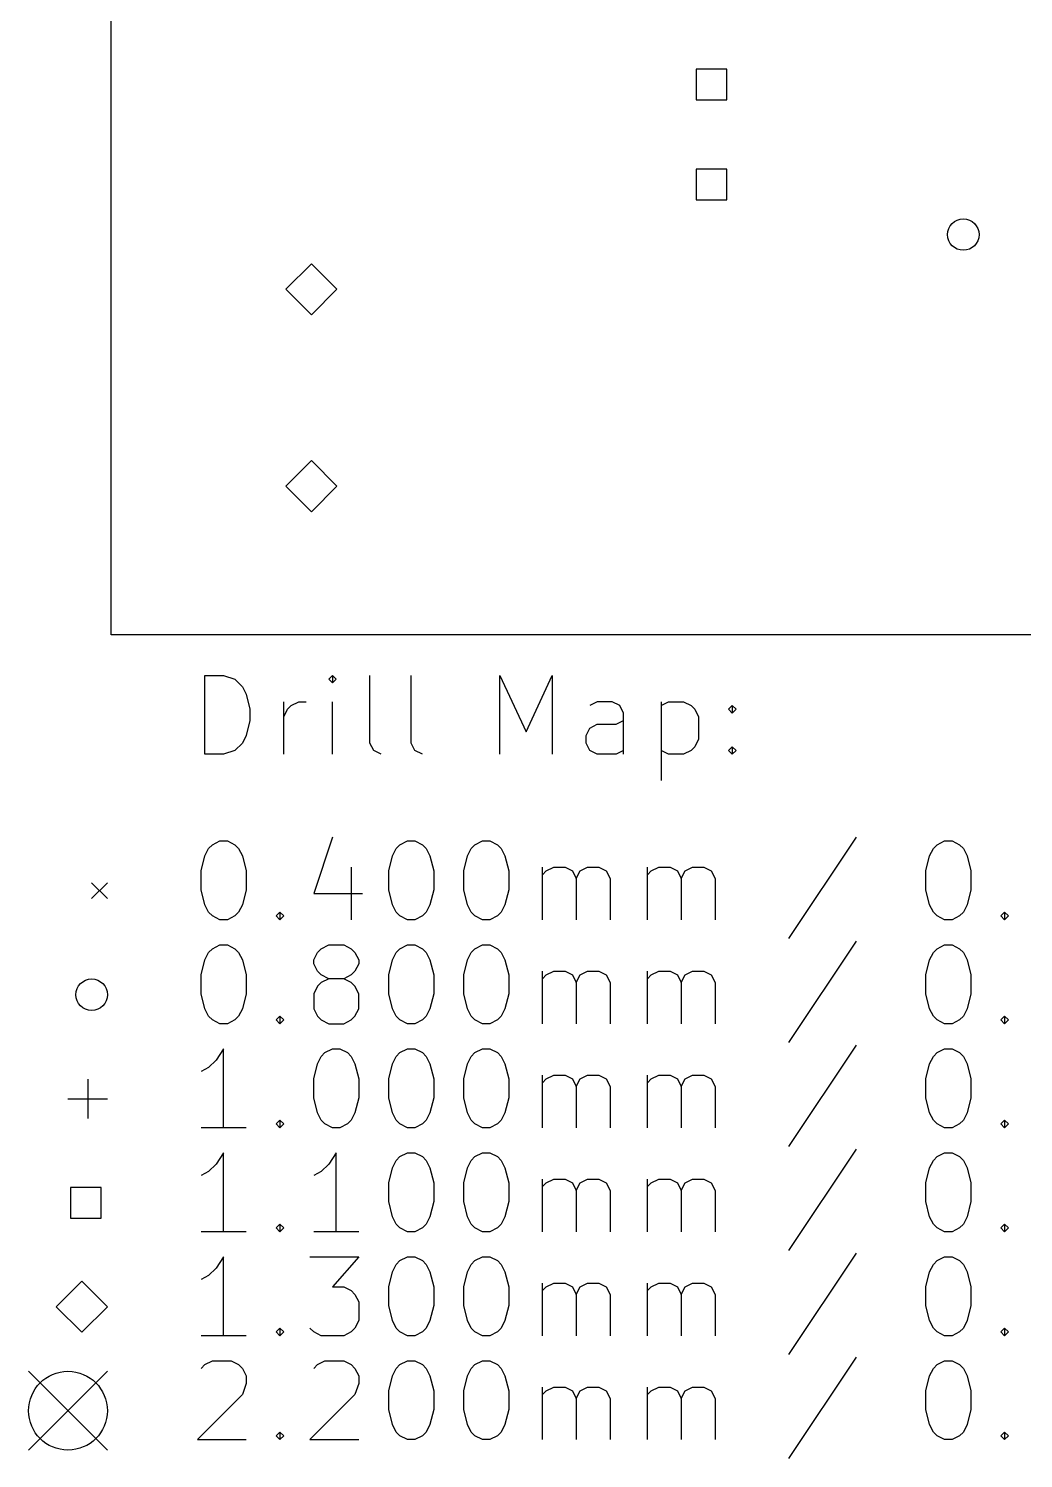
# Model space of a CAD drawing. Extents: x 122.4 to 173.2, y -134.2 to -61.
# Drawn here: x 122.36 to 147.62, y -133.94 to -97.64 of the extents above; entities that cross this region are included whole.
import ezdxf

# ---------------------------------------------------------------- set-up
doc = ezdxf.new("R2010")
doc.units = 0
doc.layers.add('BLACK', color=7, linetype='CONTINUOUS')

msp = doc.modelspace()

# ---------------------------------------------------------------- linework, layer by layer
at = {"layer": 'BLACK', "linetype": 'CONTINUOUS'}
for p, q in [((124.46, -113.03), (124.46, -60.96)), ((140.089, -98.671), (139.311, -98.671)), ((139.311, -98.671), (139.311, -99.449)), ((140.089, -99.449), (140.089, -98.671)), ((139.311, -99.449), (140.089, -99.449)), ((140.089, -101.211), (139.311, -101.211)), ((139.311, -101.211), (139.311, -101.989)), ((140.089, -101.989), (140.089, -101.211)), ((139.311, -101.989), (140.089, -101.989)), ((129.54, -103.61), (128.89, -104.26)), ((130.19, -104.26), (129.54, -103.61)), ((128.89, -104.26), (129.54, -104.91)), ((129.54, -104.91), (130.19, -104.26)), ((129.54, -108.61), (128.89, -109.26)), ((130.19, -109.26), (129.54, -108.61)), ((128.89, -109.26), (129.54, -109.91)), ((129.54, -109.91), (130.19, -109.26)), ((171.45, -113.03), (124.46, -113.03)), ((126.836, -116.065), (126.836, -114.065)), ((126.836, -114.065), (127.312, -114.065)), ((127.312, -114.065), (127.598, -114.16)), ((127.598, -114.16), (127.789, -114.35)), ((130.074, -114.065), (129.979, -114.16)), ((129.979, -114.16), (130.074, -114.255)), ((130.17, -114.16), (130.074, -114.065)), ((130.074, -114.065), (130.074, -114.255)), ((130.074, -114.255), (130.17, -114.16)), ((131.027, -115.779), (131.027, -114.065)), ((132.074, -115.779), (132.074, -114.065)), ((134.322, -116.065), (134.322, -114.065)), ((134.322, -114.065), (134.989, -115.493)), ((134.989, -115.493), (135.655, -114.065)), ((135.655, -114.065), (135.655, -116.065)), ((127.789, -114.35), (127.884, -114.541)), ((127.884, -114.541), (127.979, -114.922)), ((127.979, -114.922), (127.979, -115.208)), ((128.836, -116.065), (128.836, -114.731)), ((128.836, -115.112), (128.931, -114.922)), ((128.931, -114.922), (129.027, -114.827)), ((129.027, -114.827), (129.217, -114.731)), ((129.217, -114.731), (129.408, -114.731)), ((130.074, -116.065), (130.074, -114.731)), ((136.798, -114.731), (136.608, -114.827)), ((137.179, -114.731), (136.798, -114.731)), ((137.37, -114.827), (137.179, -114.731)), ((137.465, -115.017), (137.37, -114.827)), ((137.465, -116.065), (137.465, -115.017)), ((138.417, -114.731), (138.417, -116.731)), ((138.417, -114.827), (138.608, -114.731)), ((138.608, -114.731), (138.989, -114.731)), ((138.989, -114.731), (139.179, -114.827)), ((139.179, -114.827), (139.274, -114.922)), ((139.274, -114.922), (139.37, -115.112)), ((140.131, -114.922), (140.227, -114.827)), ((140.227, -115.017), (140.131, -114.922)), ((140.227, -114.827), (140.322, -114.922)), ((140.227, -114.827), (140.227, -115.017)), ((140.322, -114.922), (140.227, -115.017)), ((127.979, -115.208), (127.884, -115.589)), ((136.512, -115.589), (136.608, -115.398)), ((136.608, -115.398), (136.798, -115.303)), ((136.798, -115.303), (137.274, -115.303)), ((137.274, -115.303), (137.465, -115.208)), ((139.37, -115.112), (139.37, -115.684)), ((127.789, -115.779), (127.598, -115.97)), ((127.884, -115.589), (127.789, -115.779)), ((131.122, -115.97), (131.027, -115.779)), ((132.17, -115.97), (132.074, -115.779)), ((136.512, -115.779), (136.512, -115.589)), ((136.608, -115.97), (136.512, -115.779)), ((139.37, -115.684), (139.274, -115.874)), ((127.312, -116.065), (126.836, -116.065)), ((127.598, -115.97), (127.312, -116.065)), ((131.312, -116.065), (131.122, -115.97)), ((132.36, -116.065), (132.17, -115.97)), ((136.798, -116.065), (136.608, -115.97)), ((137.274, -116.065), (136.798, -116.065)), ((137.465, -115.97), (137.274, -116.065)), ((138.608, -116.065), (138.417, -115.97)), ((138.989, -116.065), (138.608, -116.065)), ((139.179, -115.97), (138.989, -116.065)), ((139.274, -115.874), (139.179, -115.97)), ((140.131, -115.97), (140.227, -115.874)), ((140.227, -116.065), (140.131, -115.97)), ((140.227, -115.874), (140.322, -115.97)), ((140.227, -115.874), (140.227, -116.065)), ((140.322, -115.97), (140.227, -116.065)), ((127.027, -118.36), (127.217, -118.265)), ((127.217, -118.265), (127.408, -118.265)), ((127.408, -118.265), (127.598, -118.36)), ((130.074, -118.17), (129.598, -119.598)), ((131.789, -118.36), (131.979, -118.265)), ((131.979, -118.265), (132.17, -118.265)), ((132.17, -118.265), (132.36, -118.36)), ((133.693, -118.36), (133.884, -118.265)), ((133.884, -118.265), (134.074, -118.265)), ((134.074, -118.265), (134.265, -118.36)), ((143.37, -118.17), (141.655, -120.741)), ((145.427, -118.36), (145.617, -118.265)), ((145.617, -118.265), (145.808, -118.265)), ((145.808, -118.265), (145.998, -118.36)), ((126.741, -119.027), (126.836, -118.646)), ((126.836, -118.646), (126.931, -118.455)), ((126.931, -118.455), (127.027, -118.36)), ((127.598, -118.36), (127.693, -118.455)), ((127.693, -118.455), (127.789, -118.646)), ((127.789, -118.646), (127.884, -119.027)), ((131.503, -119.027), (131.598, -118.646)), ((131.598, -118.646), (131.693, -118.455)), ((131.693, -118.455), (131.789, -118.36)), ((132.36, -118.36), (132.455, -118.455)), ((132.455, -118.455), (132.55, -118.646)), ((132.55, -118.646), (132.646, -119.027)), ((133.408, -119.027), (133.503, -118.646)), ((133.503, -118.646), (133.598, -118.455)), ((133.598, -118.455), (133.693, -118.36)), ((134.265, -118.36), (134.36, -118.455)), ((134.36, -118.455), (134.455, -118.646)), ((134.455, -118.646), (134.55, -119.027)), ((145.141, -119.027), (145.236, -118.646)), ((145.236, -118.646), (145.331, -118.455)), ((145.331, -118.455), (145.427, -118.36)), ((145.998, -118.36), (146.093, -118.455)), ((146.093, -118.455), (146.189, -118.646)), ((146.189, -118.646), (146.284, -119.027)), ((126.741, -119.503), (126.741, -119.027)), ((127.884, -119.027), (127.884, -119.503)), ((130.55, -118.931), (130.55, -120.265)), ((131.503, -119.503), (131.503, -119.027)), ((132.646, -119.027), (132.646, -119.503)), ((133.408, -119.503), (133.408, -119.027)), ((134.55, -119.027), (134.55, -119.503)), ((135.408, -120.265), (135.408, -118.931)), ((135.408, -119.122), (135.503, -119.027)), ((135.503, -119.027), (135.693, -118.931)), ((135.693, -118.931), (135.979, -118.931)), ((135.979, -118.931), (136.17, -119.027)), ((136.17, -119.027), (136.265, -119.217)), ((136.265, -119.217), (136.36, -119.027)), ((136.36, -119.027), (136.55, -118.931)), ((136.55, -118.931), (136.836, -118.931)), ((136.836, -118.931), (137.027, -119.027)), ((137.027, -119.027), (137.122, -119.217)), ((138.074, -120.265), (138.074, -118.931)), ((138.074, -119.122), (138.17, -119.027)), ((138.17, -119.027), (138.36, -118.931)), ((138.36, -118.931), (138.646, -118.931)), ((138.646, -118.931), (138.836, -119.027)), ((138.836, -119.027), (138.931, -119.217)), ((138.931, -119.217), (139.027, -119.027)), ((139.027, -119.027), (139.217, -118.931)), ((139.217, -118.931), (139.503, -118.931)), ((139.503, -118.931), (139.693, -119.027)), ((139.693, -119.027), (139.789, -119.217)), ((145.141, -119.503), (145.141, -119.027)), ((146.284, -119.027), (146.284, -119.503)), ((123.96, -119.33), (124.36, -119.73)), ((124.36, -119.33), (123.96, -119.73)), ((136.265, -119.217), (136.265, -120.265)), ((137.122, -119.217), (137.122, -120.265)), ((138.931, -119.217), (138.931, -120.265)), ((139.789, -119.217), (139.789, -120.265)), ((126.836, -119.884), (126.741, -119.503)), ((127.884, -119.503), (127.789, -119.884)), ((129.598, -119.598), (130.836, -119.598)), ((131.598, -119.884), (131.503, -119.503)), ((132.646, -119.503), (132.55, -119.884)), ((133.503, -119.884), (133.408, -119.503)), ((134.55, -119.503), (134.455, -119.884)), ((145.236, -119.884), (145.141, -119.503)), ((146.284, -119.503), (146.189, -119.884)), ((126.931, -120.074), (126.836, -119.884)), ((127.027, -120.17), (126.931, -120.074)), ((127.693, -120.074), (127.598, -120.17)), ((127.789, -119.884), (127.693, -120.074)), ((128.646, -120.17), (128.741, -120.074)), ((128.741, -120.074), (128.836, -120.17)), ((128.741, -120.074), (128.741, -120.265)), ((131.693, -120.074), (131.598, -119.884)), ((131.789, -120.17), (131.693, -120.074)), ((132.455, -120.074), (132.36, -120.17)), ((132.55, -119.884), (132.455, -120.074)), ((133.598, -120.074), (133.503, -119.884)), ((133.693, -120.17), (133.598, -120.074)), ((134.36, -120.074), (134.265, -120.17)), ((134.455, -119.884), (134.36, -120.074)), ((145.331, -120.074), (145.236, -119.884)), ((145.427, -120.17), (145.331, -120.074)), ((146.093, -120.074), (145.998, -120.17)), ((146.189, -119.884), (146.093, -120.074)), ((147.046, -120.17), (147.141, -120.074)), ((147.141, -120.074), (147.236, -120.17)), ((147.141, -120.074), (147.141, -120.265)), ((127.217, -120.265), (127.027, -120.17)), ((127.408, -120.265), (127.217, -120.265)), ((127.598, -120.17), (127.408, -120.265)), ((128.741, -120.265), (128.646, -120.17)), ((128.836, -120.17), (128.741, -120.265)), ((131.979, -120.265), (131.789, -120.17)), ((132.17, -120.265), (131.979, -120.265)), ((132.36, -120.17), (132.17, -120.265)), ((133.884, -120.265), (133.693, -120.17)), ((134.074, -120.265), (133.884, -120.265)), ((134.265, -120.17), (134.074, -120.265)), ((145.617, -120.265), (145.427, -120.17)), ((145.808, -120.265), (145.617, -120.265)), ((145.998, -120.17), (145.808, -120.265)), ((147.141, -120.265), (147.046, -120.17)), ((147.236, -120.17), (147.141, -120.265)), ((143.37, -120.81), (141.655, -123.381)), ((126.836, -121.286), (126.931, -121.095)), ((126.931, -121.095), (127.027, -121)), ((127.027, -121), (127.217, -120.905)), ((127.217, -120.905), (127.408, -120.905)), ((127.408, -120.905), (127.598, -121)), ((127.598, -121), (127.693, -121.095)), ((127.693, -121.095), (127.789, -121.286)), ((129.598, -121.286), (129.693, -121.095)), ((129.693, -121.095), (129.789, -121)), ((129.789, -121), (129.979, -120.905)), ((129.979, -120.905), (130.36, -120.905)), ((130.36, -120.905), (130.55, -121)), ((130.55, -121), (130.646, -121.095)), ((130.646, -121.095), (130.741, -121.286)), ((131.598, -121.286), (131.693, -121.095)), ((131.693, -121.095), (131.789, -121)), ((131.789, -121), (131.979, -120.905)), ((131.979, -120.905), (132.17, -120.905)), ((132.17, -120.905), (132.36, -121)), ((132.36, -121), (132.455, -121.095)), ((132.455, -121.095), (132.55, -121.286)), ((133.503, -121.286), (133.598, -121.095)), ((133.598, -121.095), (133.693, -121)), ((133.693, -121), (133.884, -120.905)), ((133.884, -120.905), (134.074, -120.905)), ((134.074, -120.905), (134.265, -121)), ((134.265, -121), (134.36, -121.095)), ((134.36, -121.095), (134.455, -121.286)), ((145.236, -121.286), (145.331, -121.095)), ((145.331, -121.095), (145.427, -121)), ((145.427, -121), (145.617, -120.905)), ((145.617, -120.905), (145.808, -120.905)), ((145.808, -120.905), (145.998, -121)), ((145.998, -121), (146.093, -121.095)), ((146.093, -121.095), (146.189, -121.286)), ((126.741, -121.667), (126.836, -121.286)), ((127.789, -121.286), (127.884, -121.667)), ((129.598, -121.381), (129.598, -121.286)), ((129.693, -121.571), (129.598, -121.381)), ((129.789, -121.667), (129.693, -121.571)), ((130.646, -121.571), (130.55, -121.667)), ((130.741, -121.381), (130.646, -121.571)), ((130.741, -121.286), (130.741, -121.381)), ((131.503, -121.667), (131.598, -121.286)), ((132.55, -121.286), (132.646, -121.667)), ((133.408, -121.667), (133.503, -121.286)), ((134.455, -121.286), (134.55, -121.667)), ((135.408, -122.905), (135.408, -121.571)), ((135.503, -121.667), (135.693, -121.571)), ((135.693, -121.571), (135.979, -121.571)), ((135.979, -121.571), (136.17, -121.667)), ((136.36, -121.667), (136.55, -121.571)), ((136.55, -121.571), (136.836, -121.571)), ((136.836, -121.571), (137.027, -121.667)), ((138.074, -122.905), (138.074, -121.571)), ((138.17, -121.667), (138.36, -121.571)), ((138.36, -121.571), (138.646, -121.571)), ((138.646, -121.571), (138.836, -121.667)), ((139.027, -121.667), (139.217, -121.571)), ((139.217, -121.571), (139.503, -121.571)), ((139.503, -121.571), (139.693, -121.667)), ((145.141, -121.667), (145.236, -121.286)), ((146.189, -121.286), (146.284, -121.667)), ((126.741, -122.143), (126.741, -121.667)), ((127.884, -121.667), (127.884, -122.143)), ((129.693, -121.952), (129.598, -122.143)), ((129.789, -121.857), (129.693, -121.952)), ((129.979, -121.762), (129.789, -121.667)), ((129.979, -121.762), (129.789, -121.857)), ((130.36, -121.762), (129.979, -121.762)), ((130.55, -121.667), (130.36, -121.762)), ((130.55, -121.857), (130.36, -121.762)), ((130.646, -121.952), (130.55, -121.857)), ((130.741, -122.143), (130.646, -121.952)), ((131.503, -122.143), (131.503, -121.667)), ((132.646, -121.667), (132.646, -122.143)), ((133.408, -122.143), (133.408, -121.667)), ((134.55, -121.667), (134.55, -122.143)), ((135.408, -121.762), (135.503, -121.667)), ((136.17, -121.667), (136.265, -121.857)), ((136.265, -121.857), (136.36, -121.667)), ((136.265, -121.857), (136.265, -122.905)), ((137.027, -121.667), (137.122, -121.857)), ((137.122, -121.857), (137.122, -122.905)), ((138.074, -121.762), (138.17, -121.667)), ((138.836, -121.667), (138.931, -121.857)), ((138.931, -121.857), (139.027, -121.667)), ((138.931, -121.857), (138.931, -122.905)), ((139.693, -121.667), (139.789, -121.857)), ((139.789, -121.857), (139.789, -122.905)), ((145.141, -122.143), (145.141, -121.667)), ((146.284, -121.667), (146.284, -122.143)), ((126.836, -122.524), (126.741, -122.143)), ((127.884, -122.143), (127.789, -122.524)), ((129.598, -122.143), (129.598, -122.524)), ((130.741, -122.524), (130.741, -122.143)), ((131.598, -122.524), (131.503, -122.143)), ((132.646, -122.143), (132.55, -122.524)), ((133.503, -122.524), (133.408, -122.143)), ((134.55, -122.143), (134.455, -122.524)), ((145.236, -122.524), (145.141, -122.143)), ((146.284, -122.143), (146.189, -122.524)), ((126.931, -122.714), (126.836, -122.524)), ((127.789, -122.524), (127.693, -122.714)), ((129.598, -122.524), (129.693, -122.714)), ((130.646, -122.714), (130.741, -122.524)), ((131.693, -122.714), (131.598, -122.524)), ((132.55, -122.524), (132.455, -122.714)), ((133.598, -122.714), (133.503, -122.524)), ((134.455, -122.524), (134.36, -122.714)), ((145.331, -122.714), (145.236, -122.524)), ((146.189, -122.524), (146.093, -122.714)), ((127.027, -122.81), (126.931, -122.714)), ((127.217, -122.905), (127.027, -122.81)), ((127.408, -122.905), (127.217, -122.905)), ((127.598, -122.81), (127.408, -122.905)), ((127.693, -122.714), (127.598, -122.81)), ((128.646, -122.81), (128.741, -122.714)), ((128.741, -122.905), (128.646, -122.81)), ((128.741, -122.714), (128.836, -122.81)), ((128.741, -122.714), (128.741, -122.905)), ((128.836, -122.81), (128.741, -122.905)), ((129.693, -122.714), (129.789, -122.81)), ((129.789, -122.81), (129.979, -122.905)), ((129.979, -122.905), (130.36, -122.905)), ((130.36, -122.905), (130.55, -122.81)), ((130.55, -122.81), (130.646, -122.714)), ((131.789, -122.81), (131.693, -122.714)), ((131.979, -122.905), (131.789, -122.81)), ((132.17, -122.905), (131.979, -122.905)), ((132.36, -122.81), (132.17, -122.905)), ((132.455, -122.714), (132.36, -122.81)), ((133.693, -122.81), (133.598, -122.714)), ((133.884, -122.905), (133.693, -122.81)), ((134.074, -122.905), (133.884, -122.905)), ((134.265, -122.81), (134.074, -122.905)), ((134.36, -122.714), (134.265, -122.81)), ((145.427, -122.81), (145.331, -122.714)), ((145.617, -122.905), (145.427, -122.81)), ((145.808, -122.905), (145.617, -122.905)), ((145.998, -122.81), (145.808, -122.905)), ((146.093, -122.714), (145.998, -122.81)), ((147.046, -122.81), (147.141, -122.714)), ((147.141, -122.905), (147.046, -122.81)), ((147.141, -122.714), (147.236, -122.81)), ((147.141, -122.714), (147.141, -122.905)), ((147.236, -122.81), (147.141, -122.905)), ((127.312, -123.545), (127.122, -123.83)), ((127.312, -125.545), (127.312, -123.545)), ((129.693, -123.926), (129.789, -123.735)), ((129.789, -123.735), (129.884, -123.64)), ((129.884, -123.64), (130.074, -123.545)), ((130.074, -123.545), (130.265, -123.545)), ((130.265, -123.545), (130.455, -123.64)), ((130.455, -123.64), (130.55, -123.735)), ((130.55, -123.735), (130.646, -123.926)), ((131.598, -123.926), (131.693, -123.735)), ((131.693, -123.735), (131.789, -123.64)), ((131.789, -123.64), (131.979, -123.545)), ((131.979, -123.545), (132.17, -123.545)), ((132.17, -123.545), (132.36, -123.64)), ((132.36, -123.64), (132.455, -123.735)), ((132.455, -123.735), (132.55, -123.926)), ((133.503, -123.926), (133.598, -123.735)), ((133.598, -123.735), (133.693, -123.64)), ((133.693, -123.64), (133.884, -123.545)), ((133.884, -123.545), (134.074, -123.545)), ((134.074, -123.545), (134.265, -123.64)), ((134.265, -123.64), (134.36, -123.735)), ((134.36, -123.735), (134.455, -123.926)), ((143.37, -123.45), (141.655, -126.021)), ((145.236, -123.926), (145.331, -123.735)), ((145.331, -123.735), (145.427, -123.64)), ((145.427, -123.64), (145.617, -123.545)), ((145.617, -123.545), (145.808, -123.545)), ((145.808, -123.545), (145.998, -123.64)), ((145.998, -123.64), (146.093, -123.735)), ((146.093, -123.735), (146.189, -123.926)), ((126.931, -124.021), (126.741, -124.116)), ((127.122, -123.83), (126.931, -124.021)), ((129.598, -124.307), (129.693, -123.926)), ((130.646, -123.926), (130.741, -124.307)), ((131.503, -124.307), (131.598, -123.926)), ((132.55, -123.926), (132.646, -124.307)), ((133.408, -124.307), (133.503, -123.926)), ((134.455, -123.926), (134.55, -124.307)), ((145.141, -124.307), (145.236, -123.926)), ((146.189, -123.926), (146.284, -124.307)), ((123.86, -124.31), (123.86, -125.31)), ((129.598, -124.783), (129.598, -124.307)), ((130.741, -124.307), (130.741, -124.783)), ((131.503, -124.783), (131.503, -124.307)), ((132.646, -124.307), (132.646, -124.783)), ((133.408, -124.783), (133.408, -124.307)), ((134.55, -124.307), (134.55, -124.783)), ((135.408, -125.545), (135.408, -124.211)), ((135.408, -124.402), (135.503, -124.307)), ((135.503, -124.307), (135.693, -124.211)), ((135.693, -124.211), (135.979, -124.211)), ((135.979, -124.211), (136.17, -124.307)), ((136.17, -124.307), (136.265, -124.497)), ((136.265, -124.497), (136.36, -124.307)), ((136.265, -124.497), (136.265, -125.545)), ((136.36, -124.307), (136.55, -124.211)), ((136.55, -124.211), (136.836, -124.211)), ((136.836, -124.211), (137.027, -124.307)), ((137.027, -124.307), (137.122, -124.497)), ((137.122, -124.497), (137.122, -125.545)), ((138.074, -125.545), (138.074, -124.211)), ((138.074, -124.402), (138.17, -124.307)), ((138.17, -124.307), (138.36, -124.211)), ((138.36, -124.211), (138.646, -124.211)), ((138.646, -124.211), (138.836, -124.307)), ((138.836, -124.307), (138.931, -124.497)), ((138.931, -124.497), (139.027, -124.307)), ((138.931, -124.497), (138.931, -125.545)), ((139.027, -124.307), (139.217, -124.211)), ((139.217, -124.211), (139.503, -124.211)), ((139.503, -124.211), (139.693, -124.307)), ((139.693, -124.307), (139.789, -124.497)), ((139.789, -124.497), (139.789, -125.545)), ((145.141, -124.783), (145.141, -124.307)), ((146.284, -124.307), (146.284, -124.783)), ((123.36, -124.81), (124.36, -124.81)), ((129.693, -125.164), (129.598, -124.783)), ((130.741, -124.783), (130.646, -125.164)), ((131.598, -125.164), (131.503, -124.783)), ((132.646, -124.783), (132.55, -125.164)), ((133.503, -125.164), (133.408, -124.783)), ((134.55, -124.783), (134.455, -125.164)), ((145.236, -125.164), (145.141, -124.783)), ((146.284, -124.783), (146.189, -125.164)), ((129.789, -125.354), (129.693, -125.164)), ((130.646, -125.164), (130.55, -125.354)), ((131.693, -125.354), (131.598, -125.164)), ((132.55, -125.164), (132.455, -125.354)), ((133.598, -125.354), (133.503, -125.164)), ((134.455, -125.164), (134.36, -125.354)), ((145.331, -125.354), (145.236, -125.164)), ((146.189, -125.164), (146.093, -125.354)), ((127.884, -125.545), (126.741, -125.545)), ((128.646, -125.45), (128.741, -125.354)), ((128.741, -125.545), (128.646, -125.45)), ((128.741, -125.354), (128.836, -125.45)), ((128.741, -125.354), (128.741, -125.545)), ((128.836, -125.45), (128.741, -125.545)), ((129.884, -125.45), (129.789, -125.354)), ((130.074, -125.545), (129.884, -125.45)), ((130.265, -125.545), (130.074, -125.545)), ((130.455, -125.45), (130.265, -125.545)), ((130.55, -125.354), (130.455, -125.45)), ((131.789, -125.45), (131.693, -125.354)), ((131.979, -125.545), (131.789, -125.45)), ((132.17, -125.545), (131.979, -125.545)), ((132.36, -125.45), (132.17, -125.545)), ((132.455, -125.354), (132.36, -125.45)), ((133.693, -125.45), (133.598, -125.354)), ((133.884, -125.545), (133.693, -125.45)), ((134.074, -125.545), (133.884, -125.545)), ((134.265, -125.45), (134.074, -125.545)), ((134.36, -125.354), (134.265, -125.45)), ((145.427, -125.45), (145.331, -125.354)), ((145.617, -125.545), (145.427, -125.45)), ((145.808, -125.545), (145.617, -125.545)), ((145.998, -125.45), (145.808, -125.545)), ((146.093, -125.354), (145.998, -125.45)), ((147.046, -125.45), (147.141, -125.354)), ((147.141, -125.545), (147.046, -125.45)), ((147.141, -125.354), (147.236, -125.45)), ((147.141, -125.354), (147.141, -125.545)), ((147.236, -125.45), (147.141, -125.545)), ((127.312, -126.185), (127.122, -126.47)), ((127.312, -128.185), (127.312, -126.185)), ((130.17, -126.185), (129.979, -126.47)), ((130.17, -128.185), (130.17, -126.185)), ((131.693, -126.375), (131.789, -126.28)), ((131.789, -126.28), (131.979, -126.185)), ((131.979, -126.185), (132.17, -126.185)), ((132.17, -126.185), (132.36, -126.28)), ((132.36, -126.28), (132.455, -126.375)), ((133.598, -126.375), (133.693, -126.28)), ((133.693, -126.28), (133.884, -126.185)), ((133.884, -126.185), (134.074, -126.185)), ((134.074, -126.185), (134.265, -126.28)), ((134.265, -126.28), (134.36, -126.375)), ((143.37, -126.09), (141.655, -128.661)), ((145.331, -126.375), (145.427, -126.28)), ((145.427, -126.28), (145.617, -126.185)), ((145.617, -126.185), (145.808, -126.185)), ((145.808, -126.185), (145.998, -126.28)), ((145.998, -126.28), (146.093, -126.375)), ((126.931, -126.661), (126.741, -126.756)), ((127.122, -126.47), (126.931, -126.661)), ((129.789, -126.661), (129.598, -126.756)), ((129.979, -126.47), (129.789, -126.661)), ((131.503, -126.947), (131.598, -126.566)), ((131.598, -126.566), (131.693, -126.375)), ((132.455, -126.375), (132.55, -126.566)), ((132.55, -126.566), (132.646, -126.947)), ((133.408, -126.947), (133.503, -126.566)), ((133.503, -126.566), (133.598, -126.375)), ((134.36, -126.375), (134.455, -126.566)), ((134.455, -126.566), (134.55, -126.947)), ((145.141, -126.947), (145.236, -126.566)), ((145.236, -126.566), (145.331, -126.375)), ((146.093, -126.375), (146.189, -126.566)), ((146.189, -126.566), (146.284, -126.947)), ((131.503, -127.423), (131.503, -126.947)), ((132.646, -126.947), (132.646, -127.423)), ((133.408, -127.423), (133.408, -126.947)), ((134.55, -126.947), (134.55, -127.423)), ((135.408, -128.185), (135.408, -126.851)), ((135.408, -127.042), (135.503, -126.947)), ((135.503, -126.947), (135.693, -126.851)), ((135.693, -126.851), (135.979, -126.851)), ((135.979, -126.851), (136.17, -126.947)), ((136.17, -126.947), (136.265, -127.137)), ((136.265, -127.137), (136.36, -126.947)), ((136.36, -126.947), (136.55, -126.851)), ((136.55, -126.851), (136.836, -126.851)), ((136.836, -126.851), (137.027, -126.947)), ((137.027, -126.947), (137.122, -127.137)), ((138.074, -128.185), (138.074, -126.851)), ((138.074, -127.042), (138.17, -126.947)), ((138.17, -126.947), (138.36, -126.851)), ((138.36, -126.851), (138.646, -126.851)), ((138.646, -126.851), (138.836, -126.947)), ((138.836, -126.947), (138.931, -127.137)), ((138.931, -127.137), (139.027, -126.947)), ((139.027, -126.947), (139.217, -126.851)), ((139.217, -126.851), (139.503, -126.851)), ((139.503, -126.851), (139.693, -126.947)), ((139.693, -126.947), (139.789, -127.137)), ((145.141, -127.423), (145.141, -126.947)), ((146.284, -126.947), (146.284, -127.423)), ((124.199, -127.061), (123.421, -127.061)), ((123.421, -127.061), (123.421, -127.839)), ((124.199, -127.839), (124.199, -127.061)), ((136.265, -127.137), (136.265, -128.185)), ((137.122, -127.137), (137.122, -128.185)), ((138.931, -127.137), (138.931, -128.185)), ((139.789, -127.137), (139.789, -128.185)), ((131.598, -127.804), (131.503, -127.423)), ((132.646, -127.423), (132.55, -127.804)), ((133.503, -127.804), (133.408, -127.423)), ((134.55, -127.423), (134.455, -127.804)), ((145.236, -127.804), (145.141, -127.423)), ((146.284, -127.423), (146.189, -127.804)), ((123.421, -127.839), (124.199, -127.839)), ((128.646, -128.09), (128.741, -127.994)), ((128.741, -128.185), (128.646, -128.09)), ((128.741, -127.994), (128.836, -128.09)), ((128.741, -127.994), (128.741, -128.185)), ((128.836, -128.09), (128.741, -128.185)), ((131.693, -127.994), (131.598, -127.804)), ((131.789, -128.09), (131.693, -127.994)), ((131.979, -128.185), (131.789, -128.09)), ((132.36, -128.09), (132.17, -128.185)), ((132.455, -127.994), (132.36, -128.09)), ((132.55, -127.804), (132.455, -127.994)), ((133.598, -127.994), (133.503, -127.804)), ((133.693, -128.09), (133.598, -127.994)), ((133.884, -128.185), (133.693, -128.09)), ((134.265, -128.09), (134.074, -128.185)), ((134.36, -127.994), (134.265, -128.09)), ((134.455, -127.804), (134.36, -127.994)), ((145.331, -127.994), (145.236, -127.804)), ((145.427, -128.09), (145.331, -127.994)), ((145.617, -128.185), (145.427, -128.09)), ((145.998, -128.09), (145.808, -128.185)), ((146.093, -127.994), (145.998, -128.09)), ((146.189, -127.804), (146.093, -127.994)), ((147.046, -128.09), (147.141, -127.994)), ((147.141, -128.185), (147.046, -128.09)), ((147.141, -127.994), (147.236, -128.09)), ((147.141, -127.994), (147.141, -128.185)), ((147.236, -128.09), (147.141, -128.185)), ((127.884, -128.185), (126.741, -128.185)), ((130.741, -128.185), (129.598, -128.185)), ((132.17, -128.185), (131.979, -128.185)), ((134.074, -128.185), (133.884, -128.185)), ((145.808, -128.185), (145.617, -128.185)), ((127.312, -128.825), (127.122, -129.11)), ((127.312, -130.825), (127.312, -128.825)), ((129.503, -128.825), (130.741, -128.825)), ((130.741, -128.825), (130.074, -129.587)), ((131.789, -128.92), (131.979, -128.825)), ((131.979, -128.825), (132.17, -128.825)), ((132.17, -128.825), (132.36, -128.92)), ((133.693, -128.92), (133.884, -128.825)), ((133.884, -128.825), (134.074, -128.825)), ((134.074, -128.825), (134.265, -128.92)), ((143.37, -128.73), (141.655, -131.301)), ((145.427, -128.92), (145.617, -128.825)), ((145.617, -128.825), (145.808, -128.825)), ((145.808, -128.825), (145.998, -128.92)), ((127.122, -129.11), (126.931, -129.301)), ((131.503, -129.587), (131.598, -129.206)), ((131.598, -129.206), (131.693, -129.015)), ((131.693, -129.015), (131.789, -128.92)), ((132.36, -128.92), (132.455, -129.015)), ((132.455, -129.015), (132.55, -129.206)), ((132.55, -129.206), (132.646, -129.587)), ((133.408, -129.587), (133.503, -129.206)), ((133.503, -129.206), (133.598, -129.015)), ((133.598, -129.015), (133.693, -128.92)), ((134.265, -128.92), (134.36, -129.015)), ((134.36, -129.015), (134.455, -129.206)), ((134.455, -129.206), (134.55, -129.587)), ((145.141, -129.587), (145.236, -129.206)), ((145.236, -129.206), (145.331, -129.015)), ((145.331, -129.015), (145.427, -128.92)), ((145.998, -128.92), (146.093, -129.015)), ((146.093, -129.015), (146.189, -129.206)), ((146.189, -129.206), (146.284, -129.587)), ((123.71, -129.44), (123.06, -130.09)), ((124.36, -130.09), (123.71, -129.44)), ((126.931, -129.301), (126.741, -129.396)), ((130.074, -129.587), (130.36, -129.587)), ((130.36, -129.587), (130.55, -129.682)), ((131.503, -130.063), (131.503, -129.587)), ((132.646, -129.587), (132.646, -130.063)), ((133.408, -130.063), (133.408, -129.587)), ((134.55, -129.587), (134.55, -130.063)), ((135.408, -130.825), (135.408, -129.491)), ((135.408, -129.682), (135.503, -129.587)), ((135.503, -129.587), (135.693, -129.491)), ((135.693, -129.491), (135.979, -129.491)), ((135.979, -129.491), (136.17, -129.587)), ((136.17, -129.587), (136.265, -129.777)), ((136.265, -129.777), (136.36, -129.587)), ((136.36, -129.587), (136.55, -129.491)), ((136.55, -129.491), (136.836, -129.491)), ((136.836, -129.491), (137.027, -129.587)), ((137.027, -129.587), (137.122, -129.777)), ((138.074, -130.825), (138.074, -129.491)), ((138.074, -129.682), (138.17, -129.587)), ((138.17, -129.587), (138.36, -129.491)), ((138.36, -129.491), (138.646, -129.491)), ((138.646, -129.491), (138.836, -129.587)), ((138.836, -129.587), (138.931, -129.777)), ((138.931, -129.777), (139.027, -129.587)), ((139.027, -129.587), (139.217, -129.491)), ((139.217, -129.491), (139.503, -129.491)), ((139.503, -129.491), (139.693, -129.587)), ((139.693, -129.587), (139.789, -129.777)), ((145.141, -130.063), (145.141, -129.587)), ((146.284, -129.587), (146.284, -130.063)), ((130.55, -129.682), (130.646, -129.777)), ((130.646, -129.777), (130.741, -129.968)), ((136.265, -129.777), (136.265, -130.825)), ((137.122, -129.777), (137.122, -130.825)), ((138.931, -129.777), (138.931, -130.825)), ((139.789, -129.777), (139.789, -130.825)), ((123.06, -130.09), (123.71, -130.74)), ((123.71, -130.74), (124.36, -130.09)), ((130.741, -129.968), (130.741, -130.444)), ((131.598, -130.444), (131.503, -130.063)), ((132.646, -130.063), (132.55, -130.444)), ((133.503, -130.444), (133.408, -130.063)), ((134.55, -130.063), (134.455, -130.444)), ((145.236, -130.444), (145.141, -130.063)), ((146.284, -130.063), (146.189, -130.444)), ((128.646, -130.73), (128.741, -130.634)), ((128.741, -130.634), (128.836, -130.73)), ((128.741, -130.634), (128.741, -130.825)), ((129.598, -130.73), (129.503, -130.634)), ((130.646, -130.634), (130.55, -130.73)), ((130.741, -130.444), (130.646, -130.634)), ((131.693, -130.634), (131.598, -130.444)), ((131.789, -130.73), (131.693, -130.634)), ((132.455, -130.634), (132.36, -130.73)), ((132.55, -130.444), (132.455, -130.634)), ((133.598, -130.634), (133.503, -130.444)), ((133.693, -130.73), (133.598, -130.634)), ((134.36, -130.634), (134.265, -130.73)), ((134.455, -130.444), (134.36, -130.634)), ((145.331, -130.634), (145.236, -130.444)), ((145.427, -130.73), (145.331, -130.634)), ((146.093, -130.634), (145.998, -130.73)), ((146.189, -130.444), (146.093, -130.634)), ((147.046, -130.73), (147.141, -130.634)), ((147.141, -130.634), (147.236, -130.73)), ((147.141, -130.634), (147.141, -130.825)), ((127.884, -130.825), (126.741, -130.825)), ((128.741, -130.825), (128.646, -130.73)), ((128.836, -130.73), (128.741, -130.825)), ((129.789, -130.825), (129.598, -130.73)), ((130.36, -130.825), (129.789, -130.825)), ((130.55, -130.73), (130.36, -130.825)), ((131.979, -130.825), (131.789, -130.73)), ((132.17, -130.825), (131.979, -130.825)), ((132.36, -130.73), (132.17, -130.825)), ((133.884, -130.825), (133.693, -130.73)), ((134.074, -130.825), (133.884, -130.825)), ((134.265, -130.73), (134.074, -130.825)), ((145.617, -130.825), (145.427, -130.73)), ((145.808, -130.825), (145.617, -130.825)), ((145.998, -130.73), (145.808, -130.825)), ((147.141, -130.825), (147.046, -130.73)), ((147.236, -130.73), (147.141, -130.825)), ((143.37, -131.37), (141.655, -133.941)), ((122.36, -131.73), (124.36, -133.73)), ((124.36, -131.73), (122.36, -133.73)), ((126.741, -131.655), (126.836, -131.56)), ((126.836, -131.56), (127.027, -131.465)), ((127.027, -131.465), (127.503, -131.465)), ((127.503, -131.465), (127.693, -131.56)), ((127.693, -131.56), (127.789, -131.655)), ((127.789, -131.655), (127.884, -131.846)), ((129.598, -131.655), (129.693, -131.56)), ((129.693, -131.56), (129.884, -131.465)), ((129.884, -131.465), (130.36, -131.465)), ((130.36, -131.465), (130.55, -131.56)), ((130.55, -131.56), (130.646, -131.655)), ((130.646, -131.655), (130.741, -131.846)), ((131.598, -131.846), (131.693, -131.655)), ((131.693, -131.655), (131.789, -131.56)), ((131.789, -131.56), (131.979, -131.465)), ((131.979, -131.465), (132.17, -131.465)), ((132.17, -131.465), (132.36, -131.56)), ((132.36, -131.56), (132.455, -131.655)), ((132.455, -131.655), (132.55, -131.846)), ((133.503, -131.846), (133.598, -131.655)), ((133.598, -131.655), (133.693, -131.56)), ((133.693, -131.56), (133.884, -131.465)), ((133.884, -131.465), (134.074, -131.465)), ((134.074, -131.465), (134.265, -131.56)), ((134.265, -131.56), (134.36, -131.655)), ((134.36, -131.655), (134.455, -131.846)), ((145.236, -131.846), (145.331, -131.655)), ((145.331, -131.655), (145.427, -131.56)), ((145.427, -131.56), (145.617, -131.465)), ((145.617, -131.465), (145.808, -131.465)), ((145.808, -131.465), (145.998, -131.56)), ((145.998, -131.56), (146.093, -131.655)), ((146.093, -131.655), (146.189, -131.846)), ((127.884, -132.036), (127.789, -132.322)), ((127.884, -131.846), (127.884, -132.036)), ((130.741, -132.036), (130.646, -132.322)), ((130.741, -131.846), (130.741, -132.036)), ((131.503, -132.227), (131.598, -131.846)), ((132.55, -131.846), (132.646, -132.227)), ((133.408, -132.227), (133.503, -131.846)), ((134.455, -131.846), (134.55, -132.227)), ((145.141, -132.227), (145.236, -131.846)), ((146.189, -131.846), (146.284, -132.227)), ((127.789, -132.322), (126.646, -133.465)), ((130.646, -132.322), (129.503, -133.465)), ((131.503, -132.703), (131.503, -132.227)), ((132.646, -132.227), (132.646, -132.703)), ((133.408, -132.703), (133.408, -132.227)), ((134.55, -132.227), (134.55, -132.703)), ((135.408, -133.465), (135.408, -132.131)), ((135.408, -132.322), (135.503, -132.227)), ((135.503, -132.227), (135.693, -132.131)), ((135.693, -132.131), (135.979, -132.131)), ((135.979, -132.131), (136.17, -132.227)), ((136.17, -132.227), (136.265, -132.417)), ((136.265, -132.417), (136.36, -132.227)), ((136.265, -132.417), (136.265, -133.465)), ((136.36, -132.227), (136.55, -132.131)), ((136.55, -132.131), (136.836, -132.131)), ((136.836, -132.131), (137.027, -132.227)), ((137.027, -132.227), (137.122, -132.417)), ((137.122, -132.417), (137.122, -133.465)), ((138.074, -133.465), (138.074, -132.131)), ((138.074, -132.322), (138.17, -132.227)), ((138.17, -132.227), (138.36, -132.131)), ((138.36, -132.131), (138.646, -132.131)), ((138.646, -132.131), (138.836, -132.227)), ((138.836, -132.227), (138.931, -132.417)), ((138.931, -132.417), (139.027, -132.227)), ((138.931, -132.417), (138.931, -133.465)), ((139.027, -132.227), (139.217, -132.131)), ((139.217, -132.131), (139.503, -132.131)), ((139.503, -132.131), (139.693, -132.227)), ((139.693, -132.227), (139.789, -132.417)), ((139.789, -132.417), (139.789, -133.465)), ((145.141, -132.703), (145.141, -132.227)), ((146.284, -132.227), (146.284, -132.703)), ((131.598, -133.084), (131.503, -132.703)), ((132.646, -132.703), (132.55, -133.084)), ((133.503, -133.084), (133.408, -132.703)), ((134.55, -132.703), (134.455, -133.084)), ((145.236, -133.084), (145.141, -132.703)), ((146.284, -132.703), (146.189, -133.084)), ((131.693, -133.274), (131.598, -133.084)), ((132.55, -133.084), (132.455, -133.274)), ((133.598, -133.274), (133.503, -133.084)), ((134.455, -133.084), (134.36, -133.274)), ((145.331, -133.274), (145.236, -133.084)), ((146.189, -133.084), (146.093, -133.274)), ((126.646, -133.465), (127.884, -133.465)), ((128.646, -133.37), (128.741, -133.274)), ((128.741, -133.465), (128.646, -133.37)), ((128.741, -133.274), (128.836, -133.37)), ((128.741, -133.274), (128.741, -133.465)), ((128.836, -133.37), (128.741, -133.465)), ((129.503, -133.465), (130.741, -133.465)), ((131.789, -133.37), (131.693, -133.274)), ((131.979, -133.465), (131.789, -133.37)), ((132.17, -133.465), (131.979, -133.465)), ((132.36, -133.37), (132.17, -133.465)), ((132.455, -133.274), (132.36, -133.37)), ((133.693, -133.37), (133.598, -133.274)), ((133.884, -133.465), (133.693, -133.37)), ((134.074, -133.465), (133.884, -133.465)), ((134.265, -133.37), (134.074, -133.465)), ((134.36, -133.274), (134.265, -133.37)), ((145.427, -133.37), (145.331, -133.274)), ((145.617, -133.465), (145.427, -133.37)), ((145.808, -133.465), (145.617, -133.465)), ((145.998, -133.37), (145.808, -133.465)), ((146.093, -133.274), (145.998, -133.37)), ((147.046, -133.37), (147.141, -133.274)), ((147.141, -133.465), (147.046, -133.37)), ((147.141, -133.274), (147.236, -133.37)), ((147.141, -133.274), (147.141, -133.465)), ((147.236, -133.37), (147.141, -133.465))]:
    msp.add_line(p, q, dxfattribs=at)
at = {"layer": 'BLACK'}
for centre, radius in [((146.09, -102.87), 0.4), ((123.96, -122.17), 0.4), ((123.36, -132.73), 1)]:
    msp.add_circle(centre, radius, dxfattribs=at)

doc.saveas('drawing.dxf')
